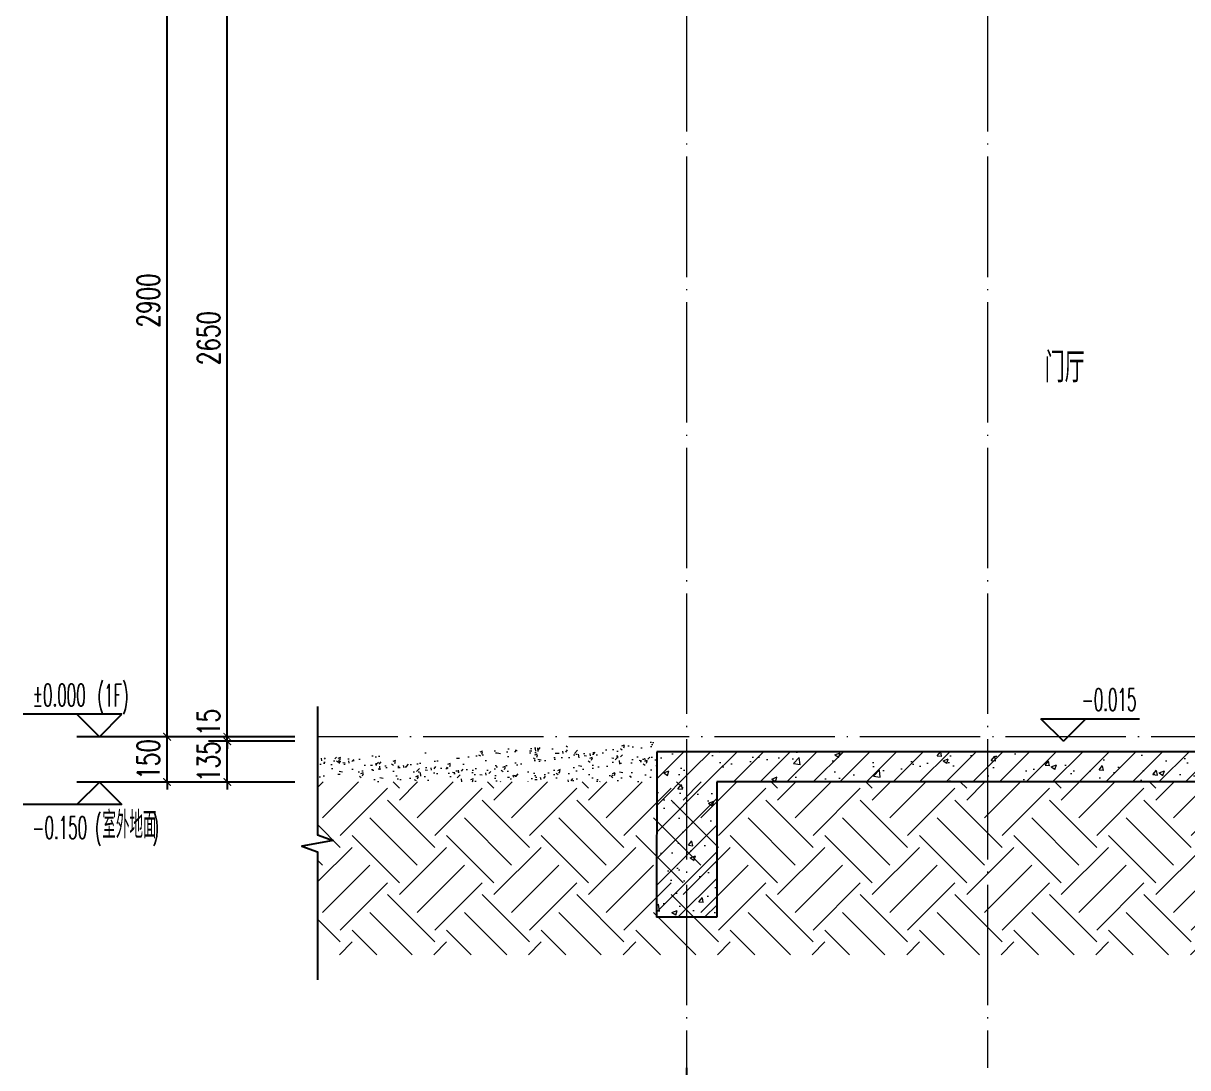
# Model space of a CAD drawing. Extents: x -1058961 to 23600, y -449123 to 2751847.
# Drawn here: x -7776 to -3905, y -34003 to -30532 of the extents above; entities that cross this region are included whole.
import ezdxf

# ---------------------------------------------------------------- set-up
doc = ezdxf.new("R2010")
doc.units = 0
doc.header["$LTSCALE"] = 1000
doc.linetypes.add('DOTE', pattern=[2.42, 2, -0.2, 0.02, -0.2])
doc.layers.get('0').update_dxf_attribs({"linetype": 'CONTINUOUS'})
doc.layers.get('DEFPOINTS').update_dxf_attribs({"linetype": 'CONTINUOUS'})
for name, color, linetype in [('AXIS', 3, 'CONTINUOUS'), ('DIM_ELEV', 3, 'CONTINUOUS'), ('DIM_SYMB', 3, 'CONTINUOUS'), ('PUB_DIM', 3, 'CONTINUOUS'), ('PUB_TEXT', 2, 'CONTINUOUS'), ('WALL', 5, 'CONTINUOUS')]:
    doc.layers.add(name, color=color, linetype=linetype)
for name, color, linetype, lineweight in [('DOTE', 19, 'DOTE', 9), ('PUB_HATCH', 8, 'CONTINUOUS', 9), ('填充', 251, 'CONTINUOUS', 5)]:
    doc.layers.add(name, color=color, linetype=linetype, lineweight=lineweight)
doc.styles.add('_TCH_DIM', font='SIMPLEX.shx', dxfattribs={"width": 0.7, "bigfont": 'GBCBIG.shx'})
doc.styles.add('_TCH_DIM_T3', font='SIMPLEX', dxfattribs={"width": 0.705882, "bigfont": 'GBCBIG'})
doc.styles.add('TSSD_REIN', font='tssdeng.shx', dxfattribs={"width": 0.7, "height": 300, "bigfont": 'tssdchn.shx'})
doc.dimstyles.new('_TCH_ARCH&&25', dxfattribs={"dimtxt": 74.375, "dimasz": 25, "dimexe": 62.5, "dimexo": 75, "dimgap": 25, "dimtad": 1, "dimdec": 0, "dimzin": 0, "dimdsep": 46, "dimtxsty": '_TCH_DIM_T3', "dimblk": 'ARCHTICK', "dimcen": 0.09, "dimclrt": 7, "dimazin": 0, "dimtfac": 1, "dimtdec": 0, "dimtix": 1, "dimtmove": 2, "dimatfit": 3, "dimldrblk": 'ARCHTICK', "dimfxl": 0, "dimtolj": 1, "dimtzin": 0, "dimarcsym": 0})
pattern_1 = [(45, (-668291.086, 135539.91), (-44.194174, 44.194174), []), (50, (-668291.09, 135539.91), (179.315046, -15.688034), [18.75, -206.25]), (355, (-668291.09, 135539.91), (-34.687833, 188.048033), [15, -165]), (100.4514, (-668276.14, 135538.6), (144.627345, 172.359886), [15.935047, -175.28553]), (46.1842, (-668291.09, 135589.9), (266.81026, -41.379754), [28.125, -309.375]), (96.6356, (-668268.85, 135586.46), (233.66568, 243.52947), [23.90257, -262.92825]), (351.1842, (-668291.1, 135589.9), (233.66549, 243.52965), [22.5, -247.5]), (21, (-668266.09, 135577.41), (149.226763, -100.654723), [18.75, -206.25]), (326, (-668266.09, 135577.41), (60.828833, 181.28751), [15, -165]), (71.4514, (-668253.65, 135569.02), (210.055657, 80.632624), [15.935047, -175.28553]), (37.5, (-668291.086, 135539.91), (3.039964, 83.2234635), [0, -163, 0, -167.5, 0, -165.625]), (7.5, (-668291.09, 135539.91), (65.767384, 98.602928), [0, -95.5, 0, -159.25, 0, -63.125]), (327.5, (-668346.836, 135539.91), (133.455609, -5.638718), [0, -62.5, 0, -195, 0, -258.75]), (317.5, (-668371.84, 135539.91), (145.796542, 25.026246), [0, -81.25, 0, -129.5, 0, -183.75])]

# ---------------------------------------------------------------- blocks, each defined once
blk = doc.blocks.new('_ArchTick')
at = {"color": 0, "linetype": 'ByBlock', "const_width": 0.15}
blk.add_lwpolyline([(-0.5, -0.5), (0.5, 0.5)], dxfattribs=at)
blk = doc.blocks.new('*D2162')
at = {"layer": 'DEFPOINTS', "color": 0}
for p in [(-7097.8, -32918.3), (-6797.8, -32918.3), (-6797.8, -33053.6)]:
    blk.add_point(p, dxfattribs=at)
at = {"layer": 'PUB_DIM', "color": 0, "lineweight": -2}
for p, q in [((-7097.8, -32918.3), (-7097.8, -32893.3)), ((-6872.8, -32918.3), (-7160.3, -32918.3)), ((-7097.8, -33053.6), (-7097.8, -32918.3)), ((-6872.8, -33053.6), (-7160.3, -33053.6)), ((-7097.8, -33053.6), (-7097.8, -33078.6))]:
    blk.add_line(p, q, dxfattribs=at)
at = {"layer": 'PUB_DIM', "color": 0, "lineweight": -2, "xscale": 25, "yscale": 25, "zscale": 25}
for p, rotation in [((-7097.8, -32918.3), 270), ((-7097.8, -33053.6), 90)]:
    blk.add_blockref('_ArchTick', p, dxfattribs=dict(at, rotation=rotation))
at = {"layer": 'PUB_DIM', "color": 7, "insert": (-7160, -32986), "char_height": 74.38, "attachment_point": 5, "rotation": 90, "style": '_TCH_DIM_T3'}
blk.add_mtext('\\A1;135', dxfattribs=at)
blk = doc.blocks.new('*D2163')
at = {"layer": 'DEFPOINTS', "color": 0}
for p in [(-7097.8, -32903.1), (-6797.8, -32903.1), (-6797.8, -32918.3)]:
    blk.add_point(p, dxfattribs=at)
at = {"layer": 'PUB_DIM', "color": 0, "lineweight": -2}
for p, q in [((-7097.8, -32903.1), (-7097.8, -32878.1)), ((-6872.8, -32903.1), (-7160.3, -32903.1)), ((-6872.8, -32918.3), (-7160.3, -32918.3)), ((-7097.8, -32918.3), (-7097.8, -32903.1)), ((-7097.8, -32918.3), (-7097.8, -32943.3))]:
    blk.add_line(p, q, dxfattribs=at)
at = {"layer": 'PUB_DIM', "color": 0, "lineweight": -2, "xscale": 25, "yscale": 25, "zscale": 25}
for p, rotation in [((-7097.8, -32903.1), 270), ((-7097.8, -32918.3), 90)]:
    blk.add_blockref('_ArchTick', p, dxfattribs=dict(at, rotation=rotation))
at = {"layer": 'PUB_DIM', "color": 7, "insert": (-7160, -32855.7), "char_height": 74.38, "attachment_point": 5, "rotation": 90, "style": '_TCH_DIM_T3'}
blk.add_mtext('\\A1;15', dxfattribs=at)
blk = doc.blocks.new('*D2164')
at = {"layer": 'DEFPOINTS', "color": 0}
for p in [(-7097.8, -30253.1), (-6797.8, -30253.1), (-6797.8, -32903.1)]:
    blk.add_point(p, dxfattribs=at)
at = {"layer": 'PUB_DIM', "color": 0, "lineweight": -2}
for p, q in [((-6872.8, -30253.1), (-7160.3, -30253.1)), ((-7097.8, -32903.1), (-7097.8, -30253.1)), ((-6872.8, -32903.1), (-7160.3, -32903.1))]:
    blk.add_line(p, q, dxfattribs=at)
at = {"layer": 'PUB_DIM', "color": 0, "lineweight": -2, "xscale": 25, "yscale": 25, "zscale": 25}
for p, rotation in [((-7097.8, -30253.1), 90), ((-7097.8, -32903.1), 270)]:
    blk.add_blockref('_ArchTick', p, dxfattribs=dict(at, rotation=rotation))
at = {"layer": 'PUB_DIM', "color": 7, "insert": (-7160, -31578.1), "char_height": 74.38, "attachment_point": 5, "rotation": 90, "style": '_TCH_DIM_T3'}
blk.add_mtext('\\A1;2650', dxfattribs=at)
blk = doc.blocks.new('*D2181')
at = {"layer": 'DEFPOINTS', "color": 0}
for p in [(-7297.8, -32903.1), (-6797.8, -32903.1), (-6797.8, -33053.6)]:
    blk.add_point(p, dxfattribs=at)
at = {"layer": 'PUB_DIM', "color": 0, "lineweight": -2}
for p, q in [((-7297.8, -32903.1), (-7297.8, -32878.1)), ((-6872.8, -32903.1), (-7360.3, -32903.1)), ((-7297.8, -33053.6), (-7297.8, -32903.1)), ((-6872.8, -33053.6), (-7360.3, -33053.6)), ((-7297.8, -33053.6), (-7297.8, -33078.6))]:
    blk.add_line(p, q, dxfattribs=at)
at = {"layer": 'PUB_DIM', "color": 0, "lineweight": -2, "xscale": 25, "yscale": 25, "zscale": 25}
for p, rotation in [((-7297.8, -32903.1), 270), ((-7297.8, -33053.6), 90)]:
    blk.add_blockref('_ArchTick', p, dxfattribs=dict(at, rotation=rotation))
at = {"layer": 'PUB_DIM', "color": 7, "insert": (-7360, -32978.4), "char_height": 74.38, "attachment_point": 5, "rotation": 90, "style": '_TCH_DIM_T3'}
blk.add_mtext('\\A1;150', dxfattribs=at)
blk = doc.blocks.new('*D2182')
at = {"layer": 'DEFPOINTS', "color": 0}
for p in [(-7297.8, -30003.1), (-6797.8, -30003.1), (-6797.8, -32903.1)]:
    blk.add_point(p, dxfattribs=at)
at = {"layer": 'PUB_DIM', "color": 0, "lineweight": -2}
for p, q in [((-6872.8, -30003.1), (-7360.3, -30003.1)), ((-7297.8, -32903.1), (-7297.8, -30003.1)), ((-6872.8, -32903.1), (-7360.3, -32903.1))]:
    blk.add_line(p, q, dxfattribs=at)
at = {"layer": 'PUB_DIM', "color": 0, "lineweight": -2, "xscale": 25, "yscale": 25, "zscale": 25}
for p, rotation in [((-7297.8, -30003.1), 90), ((-7297.8, -32903.1), 270)]:
    blk.add_blockref('_ArchTick', p, dxfattribs=dict(at, rotation=rotation))
at = {"layer": 'PUB_DIM', "color": 7, "insert": (-7360, -31453.1), "char_height": 74.38, "attachment_point": 5, "rotation": 90, "style": '_TCH_DIM_T3'}
blk.add_mtext('\\A1;2900', dxfattribs=at)

msp = doc.modelspace()

# ---------------------------------------------------------------- hatches: boundary and pattern name
at = {"layer": 'PUB_HATCH'}
h = msp.add_hatch(dxfattribs=at)
h.set_pattern_fill('钢筋混凝土', color=256, scale=25, style=0)
h.set_pattern_definition(pattern_1)
h.paths.add_polyline_path([(-5469.98, -33053.12), (-5669.81, -32953.12), (-5670.79, -33502.94), (-5470.79, -33503.3)])
h = msp.add_hatch(dxfattribs=at)
h.set_pattern_fill('钢筋混凝土', color=256, scale=25, style=0)
h.set_pattern_definition(pattern_1)
h.paths.add_polyline_path([(-3070.79, -33019.79), (-3070.79, -32953.12), (-5669.81, -32953.12), (-5469.98, -33053.12), (-3170.79, -33053.12)])
at = {"layer": '填充'}
h = msp.add_hatch(dxfattribs=at)
h.set_pattern_fill('AR-CONC', color=256, scale=50, style=0)
h.set_pattern_definition([(50, (-14593268.785, -5388810.84), (91.0923345, -7.96954277), [9.525, -104.775]), (355, (-14593268.785, -5388810.84), (-17.621413, 95.52832144), [7.62, -83.82]), (100.451, (-14593261.19, -5388811.505), (73.47125083, 87.5583439), [8.095, -89.045]), (46.1842, (-14593268.79, -5388785.44), (135.53952045, -21.021164), [14.2875, -157.1625]), (96.6356, (-14593257.49, -5388787.19), (118.7021172, 123.712778), [12.1425, -133.5675]), (351.184, (-14593268.79, -5388785.44), (118.7023029, 123.7125589), [11.43, -125.73]), (21, (-14593256.085, -5388791.79), (75.8074399, -51.13275926), [9.525, -104.775]), (326, (-14593256.085, -5388791.79), (30.9010142, 92.09398306), [7.62, -83.82]), (71.4514, (-14593249.77, -5388796.05), (106.7082454, 40.96142886), [8.095, -89.045]), (37.5, (-14593268.785, -5388810.84), (1.544301625, 42.277519437), [0, -82.804, 0, -85.09, 0, -84.1375]), (7.5, (-14593268.785, -5388810.84), (33.40983126, 50.09028741), [0, -48.514, 0, -80.899, 0, -32.0675]), (327.5, (-14593297.106, -5388810.84), (67.79529758, -2.864372), [0, -31.75, 0, -99.06, 0, -131.445]), (317.5, (-14593309.806, -5388810.84), (74.0645907, 12.71324552), [0, -41.275, 0, -65.786, 0, -93.345])])
h.paths.add_polyline_path([(-6797.8, -32974.44), (-6797.8, -33052.75), (-5670.77, -33052.76), (-5670.77, -32918.33)])
h = msp.add_hatch(dxfattribs=at)
h.set_pattern_fill('EARTH', color=250, scale=70, angle=45, style=0)
h.set_pattern_definition([(45, (-804124.12, -419517.38), (0, 314.308964), [222.25, -222.25]), (45, (-804183.05, -419458.45), (0, 314.308964), [222.25, -222.25]), (45, (-804241.98, -419399.52), (0, 314.308964), [222.25, -222.25]), (135, (-804241.98, -419360.23), (-314.308964, 0), [222.25, -222.25]), (135, (-804183.05, -419301.3), (-314.308964, 0), [222.25, -222.25]), (135, (-804124.12, -419242.36), (-314.308964, 0), [222.25, -222.25])])
h.paths.add_polyline_path([(-6797.8, -33627.46), (-3220.79, -33627.46), (-3220.79, -34003.1), (-2720.78, -34003.1), (-2720.79, -33052.91), (-6797.8, -33053.13)])

# ---------------------------------------------------------------- linework, layer by layer
at = {"layer": 'AXIS'}
msp.add_line((-5570.82, -34003.1), (-5570.82, -34462.5), dxfattribs=at)
at = {"layer": 'DIM_ELEV'}
for p, q in [((-7447.8, -32828.12), (-7775.8, -32828.12)), ((-7522.8, -32903.12), (-7597.8, -32828.12)), ((-7522.8, -32903.12), (-7447.8, -32828.12)), ((-7097.8, -32903.12), (-7597.8, -32903.12)), ((-7522.8, -33053.59), (-7597.8, -33128.59)), ((-7097.8, -33053.59), (-7597.8, -33053.59)), ((-7522.8, -33053.59), (-7447.8, -33128.59)), ((-7447.8, -33128.59), (-7775.8, -33128.59))]:
    msp.add_line(p, q, dxfattribs=at)
at = {"layer": 'DIM_ELEV', "color": 6}
for p, q in [((-4318.32, -32918.23), (-4393.32, -32843.23)), ((-4393.32, -32843.23), (-4065.32, -32843.23)), ((-4318.32, -32918.23), (-4243.32, -32843.23))]:
    msp.add_line(p, q, dxfattribs=at)
at = {"layer": 'DIM_SYMB'}
msp.add_lwpolyline([(-6797.8, -32803.12), (-6797.8, -33229.12), (-6745.3, -33248.23), (-6850.3, -33266.74), (-6797.8, -33285.37), (-6797.8, -33711.36)], dxfattribs=at)
at = {"layer": 'DOTE', "color": 1, "linetype": 'DOTE', "ltscale": 0.2}
for p, q in [((-5570.79, -27103.12), (-5570.79, -34003.1)), ((-4570.79, -27103.12), (-4570.79, -34003.1)), ((-1690.58, -32903.12), (-6797.8, -32903.12))]:
    msp.add_line(p, q, dxfattribs=at)
at = {"layer": 'WALL'}
for p, q in [((-5669.81, -32953.12), (-5670.79, -33502.94)), ((-3070.79, -32953.12), (-5669.81, -32953.12)), ((-5469.98, -33053.12), (-5470.79, -33503.3)), ((-3170.79, -33053.12), (-5469.98, -33053.12)), ((-5470.79, -33503.3), (-5670.79, -33502.94))]:
    msp.add_line(p, q, dxfattribs=at)

# ---------------------------------------------------------------- texts
at = {"layer": 'PUB_TEXT'}
for s, height, style, width, p in [('门厅', 100, 'TSSD_REIN', 0.7, (-4380.57, -31725.35)), ('%%P0.000', 74.375, '_TCH_DIM', 0.494118, (-7744.8, -32801.87)), ('(1F)', 74.375, '_TCH_DIM', 0.494118, (-7529.43, -32803.1)), ('-0.150', 74.375, '_TCH_DIM', 0.494118, (-7746.2, -33242.34)), ('(', 74.38, '_TCH_DIM', 0.494118, (-7537.48, -33241.12)), ('室外地面', 89.362, '_TCH_DIM', 0.7, (-7512.98, -33241.12)), (')', 74.38, '_TCH_DIM', 0.494118, (-7346.17, -33241.12))]:
    msp.add_text(s, height=height, dxfattribs=dict(at, style=style, width=width)).set_placement(p)
at = {"layer": 'PUB_TEXT', "color": 6, "style": '_TCH_DIM', "width": 0.494118}
msp.add_text('-0.015', height=74.375, dxfattribs=at).set_placement((-4258.32, -32816.98))

# ---------------------------------------------------------------- dimensions: what is measured, and where the dimension line sits
at = {"layer": 'PUB_DIM'}
for p1, p2, distance, picture, middle in [((-6797.8, -32903.12), (-6797.8, -30003.12), 500, '*D2182', (-7359.99, -31453.12)), ((-6797.8, -32903.12), (-6797.8, -30253.12), 300, '*D2164', (-7159.99, -31578.12)), ((-6797.8, -33053.59), (-6797.8, -32903.12), 500, '*D2181', (-7359.99, -32978.36)), ((-6797.8, -33053.59), (-6797.8, -32918.32), 300, '*D2162', (-7159.99, -32985.96))]:
    dim = msp.add_aligned_dim(p1=p1, p2=p2, distance=distance, dimstyle='_TCH_ARCH&&25', dxfattribs=at)
    dim.commit()
    dim.dimension.update_dxf_attribs({"geometry": picture, "text_midpoint": middle})
dim = msp.add_linear_dim(base=(-7097.8, -32903.12), p1=(-6797.8, -32918.32), p2=(-6797.8, -32903.12), angle=90, dimstyle='_TCH_ARCH&&25', dxfattribs=at)
dim.commit()
dim.dimension.update_dxf_attribs({"geometry": '*D2163', "text_midpoint": (-7159.99, -32855.71), "dimtype": 161})

doc.saveas('drawing.dxf')
